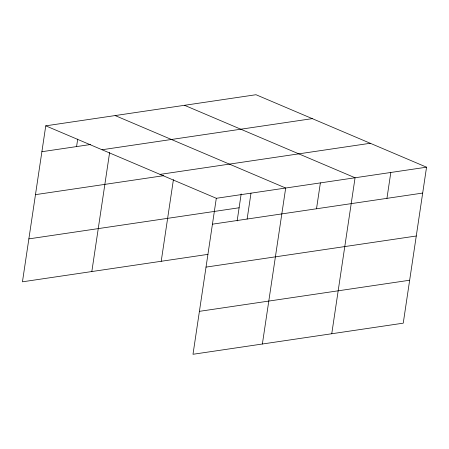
<?xml version="1.0" encoding="UTF-8"?>
<svg xmlns="http://www.w3.org/2000/svg" width="449" height="449" viewBox="0 0 449 449"><rect width="100%" height="100%" fill="white"/><g stroke="black" fill="none" stroke-linecap="round" stroke-linejoin="round"><path stroke-width="0.67" d="M426.55 167.185L216.306 198.295L192.997 354.278L403.241 323.168L426.55 167.185L256.003 94.722L45.759 125.832L22.45 281.815L207.949 254.364M76.583 146.582L77.705 139.089M91.832 271.55L109.618 152.525M161.213 261.279L173.415 179.645M237.145 220.925L241.175 193.946M247.13 219.045L250.997 193.165M262.373 344.013L285.687 188.03L115.14 115.567M316.511 208.774L320.378 182.895M331.755 333.742L355.069 177.765L184.522 105.302M386.943 198.351L390.81 172.472M41.892 151.711L90.462 144.527M102.041 149.747L312.285 118.637M160.024 174.386L370.268 143.27M35.477 194.647L163.829 175.654M28.865 238.879L239.109 207.769M212.439 224.174L422.683 193.064M206.024 267.11L416.268 236M199.412 311.342L409.656 280.232M45.759 125.832L216.306 198.295"/></g></svg>
